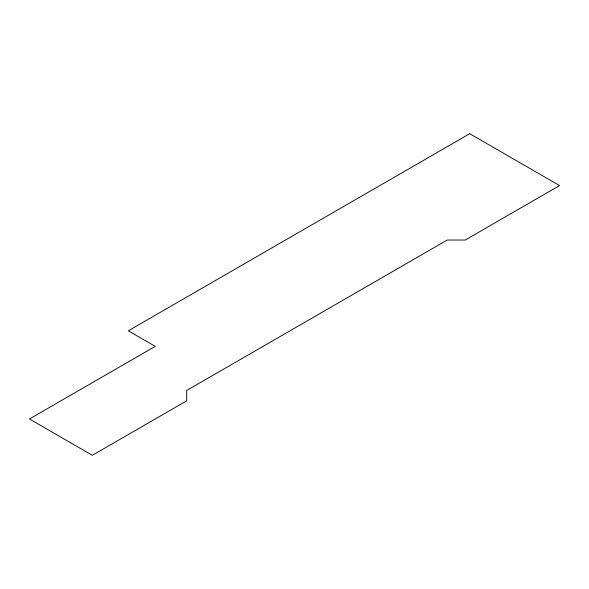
<?xml version="1.0" encoding="UTF-8"?>
<svg xmlns="http://www.w3.org/2000/svg" width="589" height="589" viewBox="0 0 589 589"><rect width="100%" height="100%" fill="white"/><g stroke="black" fill="none" stroke-linecap="round" stroke-linejoin="round"><path stroke-width="0.88" d="M469.705 133.696L128.284 330.812L155.238 346.376L29.45 418.993L92.34 455.304L186.684 400.837L186.684 390.463L447.242 240.032L465.207 240.032L559.55 185.564L469.705 133.696"/></g></svg>
